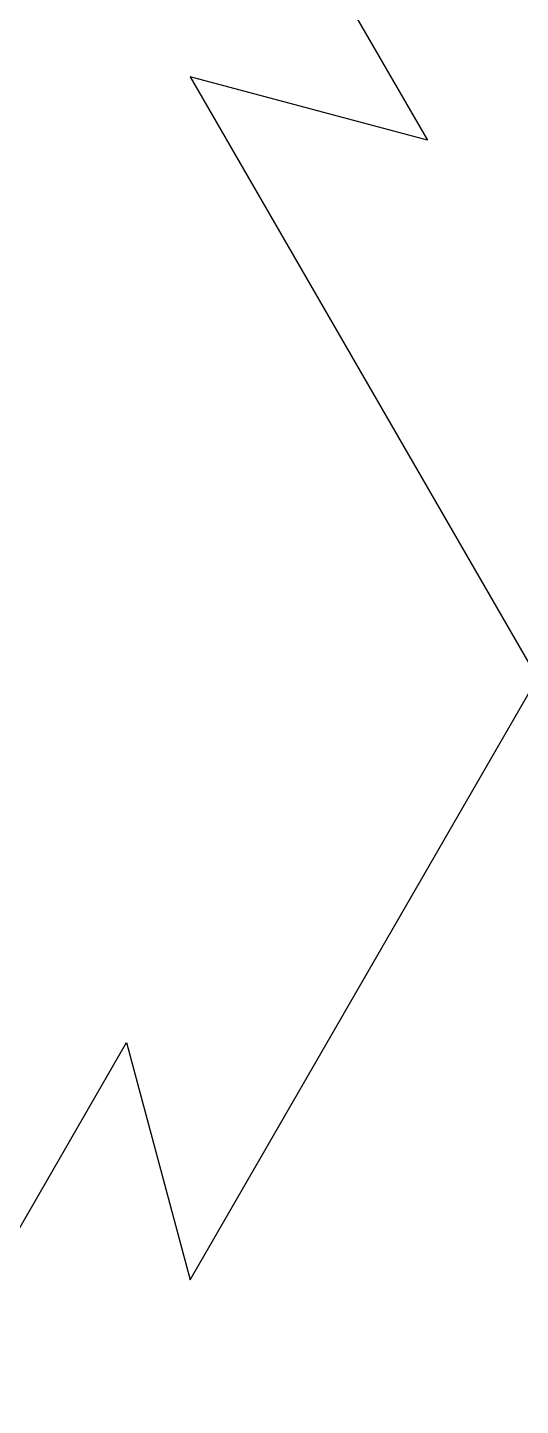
# Model space of a CAD drawing. Extents: x 1 to 437, y 7 to 187.
# Drawn here: x 83.23 to 92.52, y 33.12 to 59.1 of the extents above; entities that cross this region are included whole.
import ezdxf

# ---------------------------------------------------------------- set-up
doc = ezdxf.new("R2010")
doc.units = 0
doc.layers.add('Base', color=7, linetype='CONTINUOUS')

msp = doc.modelspace()

# ---------------------------------------------------------------- linework, layer by layer
at = {"layer": 'Base', "color": 1}
for p, q in [((84.218498, 68.313112), (90.766053, 56.972402)), ((90.766053, 56.972402), (86.294008, 58.1707)), ((86.294008, 58.1707), (92.841564, 46.830007)), ((86.294039, 35.489307), (92.841597, 46.830004)), ((78.548216, 28.620665), (85.095771, 39.96137)), ((85.095771, 39.96137), (86.294039, 35.489307))]:
    msp.add_line(p, q, dxfattribs=at)

doc.saveas('drawing.dxf')
